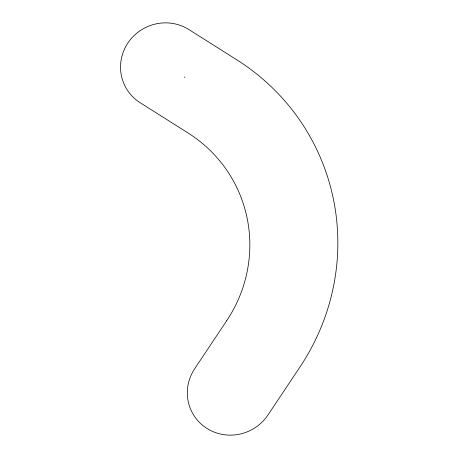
<?xml version="1.0" encoding="UTF-8"?>
<svg xmlns="http://www.w3.org/2000/svg" width="458" height="458" viewBox="0 0 458 458"><rect width="100%" height="100%" fill="white"/><g stroke="black" fill="none" stroke-linecap="round" stroke-linejoin="round"><path stroke-width="0.69" d="M184.54 77.471L184.895 76.944M226.647 320.8L194.69 368.719A44.254 43.018 -27 0 0 206.93 428.425A44.254 43.018 -27 0 0 267.947 415.011L299.904 367.093A227.678 221.294 -27 0 0 236.918 59.906L188.914 29.575A44.254 43.018 -27 0 0 127.902 42.989A44.254 43.018 -27 0 0 140.142 102.701L188.146 133.038A139.169 135.265 -27 0 1 226.647 320.8"/></g></svg>
